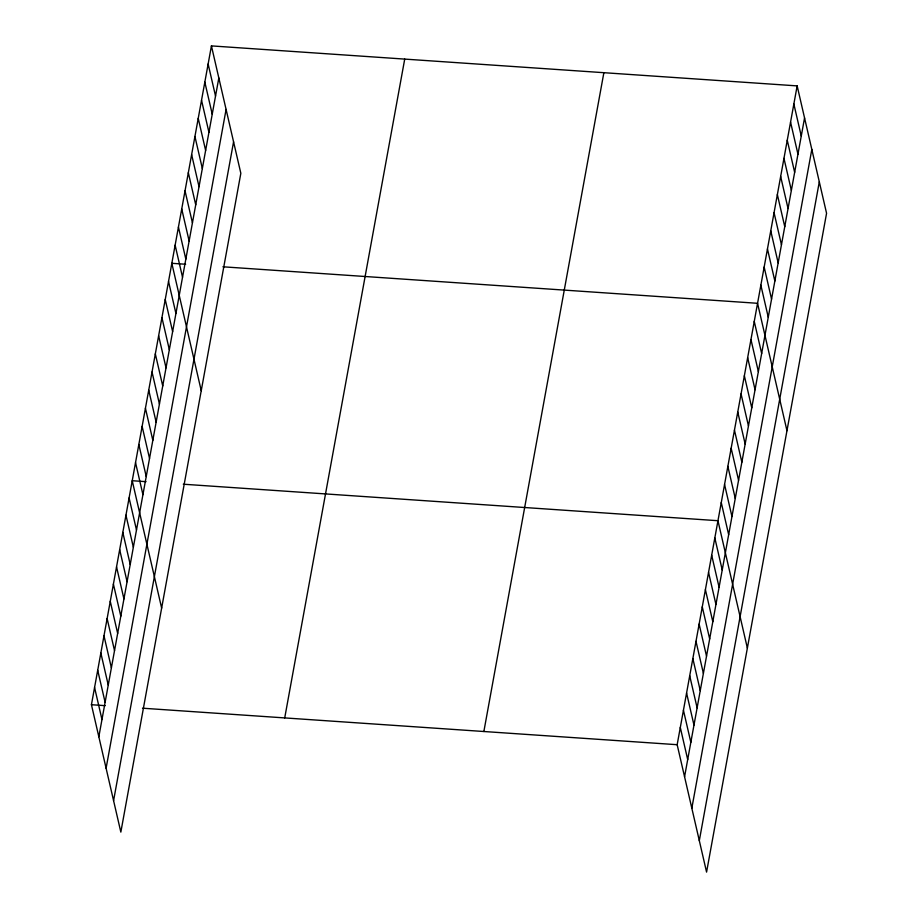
<?xml version="1.0" encoding="UTF-8"?>
<svg xmlns="http://www.w3.org/2000/svg" width="918" height="918" viewBox="0 0 918 918"><rect width="100%" height="100%" fill="white"/><g stroke="black" fill="none" stroke-linecap="round" stroke-linejoin="round"><path stroke-width="1.38" d="M211.427 45.9L240.837 173.295L120.843 832.11L91.433 704.714L211.427 45.9L797.157 85.89L826.567 213.286L706.573 872.1L677.163 744.705L797.157 85.89M98.834 736.775L218.828 77.973M106.098 768.24L226.092 109.426M113.58 800.645L233.574 141.831M284.718 717.91L404.723 59.096M483.866 731.508L603.872 72.694M684.564 776.777L804.558 117.963M691.828 808.23L811.822 149.416M699.309 840.647L819.304 181.833M185.643 264.246L171.827 263.305L201.237 390.701M222.913 266.794L757.557 303.296L786.967 430.691M146.042 481.663L132.226 480.722L161.648 608.106M183.313 484.211L717.956 520.713L747.367 648.108M91.433 704.714L105.237 705.655M142.519 708.203L677.163 744.705M793.852 104.009L801.265 136.082M790.559 122.128L797.96 154.19M787.254 140.247L794.655 172.309M783.961 158.366L791.362 190.428M780.656 176.474L788.057 208.547M777.362 194.593L784.764 226.666M774.058 212.712L781.459 244.785M770.753 230.831L778.166 262.904M767.459 248.95L774.861 281.011M764.155 267.069L771.556 299.13M760.861 285.188L768.263 317.249M754.252 321.415L761.665 353.487M750.958 339.534L758.36 371.606M747.654 357.653L755.055 389.725M744.36 375.772L751.762 407.833M741.055 393.891L748.457 425.952M737.762 412.01L745.164 444.071M734.457 430.117L741.859 462.19M731.153 448.236L738.565 480.309M727.859 466.355L735.261 498.428M724.554 484.474L731.956 516.547M721.261 502.594L728.663 534.655M714.824 537.937L722.225 570.009M711.68 555.172L719.081 587.233M708.547 572.396L715.948 604.469M705.403 589.631L712.804 621.704M702.27 606.867L709.671 638.928M699.126 624.091L706.527 656.163M695.993 641.326L703.395 673.387M692.849 658.55L700.25 690.623M689.716 675.786L697.118 707.847M686.572 693.01L693.974 725.082M683.44 710.245L690.841 742.318M680.295 727.481L687.697 759.542M208.134 64.019L215.535 96.08M204.829 82.138L212.23 114.199M201.535 100.257L208.937 132.318M198.231 118.365L205.632 150.437M194.926 136.484L202.339 168.556M191.632 154.603L199.034 186.675M188.328 172.722L195.729 204.794M185.034 190.841L192.436 222.902M181.73 208.96L189.131 241.021M178.436 227.079L185.838 259.14M175.131 245.186L182.533 277.259M168.533 281.424L175.935 313.497M165.229 299.543L172.63 331.605M161.935 317.662L169.337 349.724M158.63 335.781L166.032 367.843M155.326 353.9L162.738 385.962M152.032 372.008L159.434 404.081M148.727 390.127L156.14 422.2M145.434 408.246L152.836 440.319M142.129 426.365L149.531 458.426M138.836 444.484L146.237 476.545M135.531 462.603L142.933 494.664M129.094 497.946L136.495 530.019M125.95 515.182L133.362 547.243M122.817 532.406L130.218 564.478M119.673 549.641L127.086 581.702M116.54 566.865L123.941 598.938M113.396 584.1L120.809 616.162M110.263 601.336L117.665 633.397M107.119 618.56L114.532 650.632M103.986 635.795L111.388 667.856M100.842 653.019L108.255 685.092M97.71 670.255L105.111 702.316M94.565 687.479L101.978 719.551"/></g></svg>
